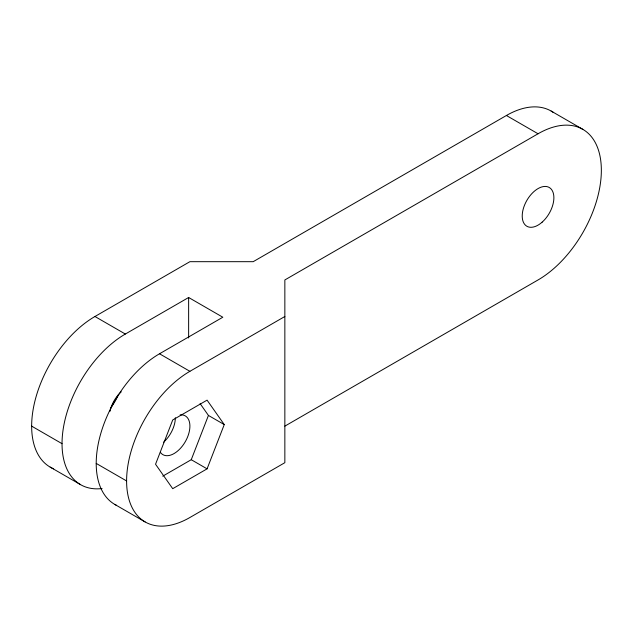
<?xml version="1.0" encoding="UTF-8"?>
<svg xmlns="http://www.w3.org/2000/svg" width="633" height="633" viewBox="0 0 633 633"><rect width="100%" height="100%" fill="white"/><g stroke="black" fill="none" stroke-linecap="round" stroke-linejoin="round"><path stroke-width="0.95" d="M162.76 476.158L191.253 459.708L208.431 415.438L200.115 403.617M207.078 468.847L224.256 424.577L207.078 400.143L172.722 419.972L155.544 464.242L172.722 488.684L207.078 468.847L191.253 459.708M53.647 468.824A89.522 51.684 -60 0 1 35.606 398.418A89.522 51.684 -60 0 1 94.95 316.5L189.9 261.682L253.2 261.682L506.4 115.499A89.522 51.684 -60 0 1 553.59 112.627M102.079 488.541A89.522 51.684 -60 0 1 63.15 429.364A89.522 51.684 -60 0 1 125.334 334.042L188.634 297.494L222.816 317.228L159.516 353.776A89.522 51.684 -60 0 0 100.592 434.175A89.522 51.684 -60 0 0 116.448 505.3M284.85 426.136L538.05 279.952A89.522 51.684 -60 0 0 601.35 170.317A89.522 51.684 -60 0 0 538.05 133.769L284.85 279.952L284.85 462.683L189.9 517.501A89.522 51.684 -60 0 1 126.6 480.953L96.216 463.411M126.6 480.953A89.522 51.684 -60 0 1 189.9 371.318L284.85 316.5M551.161 111.06L582.811 129.338M506.4 115.499L538.05 133.769M94.95 316.5L125.334 334.042M159.516 353.776L189.9 371.318M208.431 415.438L224.256 424.577M31.65 426.136L62.034 443.678M50.189 467.114L80.573 484.656M114.755 504.398L145.139 521.94M188.634 297.494L188.634 337.99M110.047 411.228A22.377 12.921 -60 0 1 121.235 391.851M175.341 417.733A22.377 12.921 -60 0 1 163.615 442.158M118.545 394.399A40.283 23.255 -60 0 1 110.34 408.38M180.128 414.892A22.377 12.921 -60 0 1 185.975 440.457A22.377 12.921 -60 0 1 160.371 452.326M542.149 222.151A22.377 12.921 -60 0 0 549.238 187.479A22.377 12.921 -60 0 0 522.763 210.955A22.377 12.921 -60 0 0 542.149 222.151"/></g></svg>
